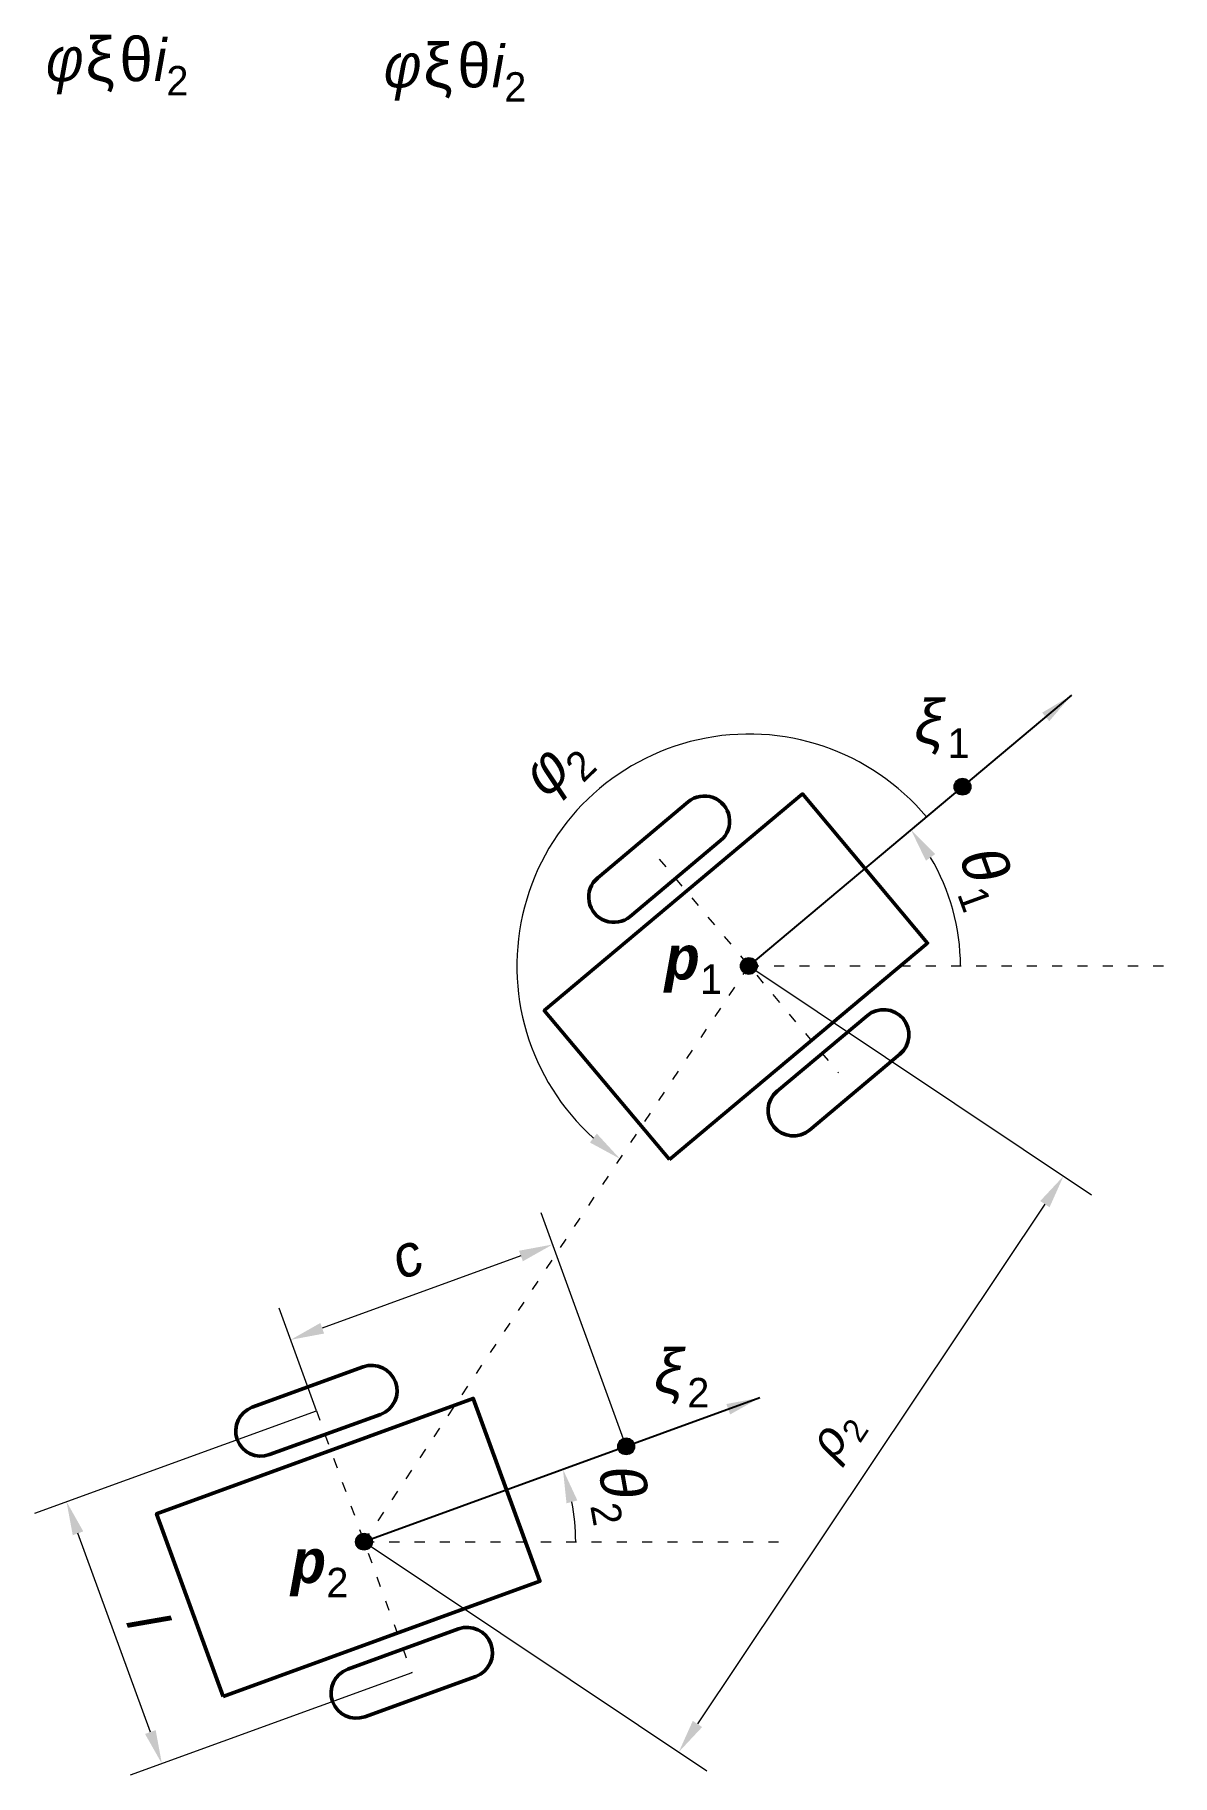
# Model space of a CAD drawing. Header units: inches. Extents: x -224 to 1126, y -93 to 1973.
import ezdxf

# ---------------------------------------------------------------- set-up
doc = ezdxf.new("R2010")
doc.units = ezdxf.units.IN
doc.header["$MEASUREMENT"] = 0
doc.linetypes.add('ACAD_ISO03W100', pattern=[30, 12, -18])
for name, color, linetype, lineweight in [('annotation', 7, 'ACAD_ISO03W100', 20), ('arrow', 7, 'Continuous', 20), ('object', 7, 'Continuous', 50)]:
    doc.layers.add(name, color=color, linetype=linetype, lineweight=lineweight)
doc.styles.get("Standard").update_dxf_attribs({"font": 'arial.ttf'})
doc.dimstyles.get("Standard").update_dxf_attribs({"dimtxt": 0.18, "dimasz": 0.18, "dimexe": 0.18, "dimexo": 0.0625, "dimgap": 0.09, "dimtad": 0, "dimtih": 1, "dimtoh": 1, "dimdec": 4, "dimzin": 0, "dimdsep": 46, "dimtxsty": 'Standard', "dimcen": 0.09, "dimadec": 0, "dimazin": 0, "dimtfac": 1, "dimtdec": 4, "dimtofl": 0, "dimtmove": 0, "dimatfit": 3, "dimfxl": 1, "dimtolj": 1, "dimtzin": 0, "dimarcsym": 0})

msp = doc.modelspace()

# ---------------------------------------------------------------- hatches: boundary and pattern name
at = {"layer": 'arrow'}
h = msp.add_hatch(color=256, dxfattribs=at)
h.dxf.hatch_style = 1
h.paths.add_polyline_path([(867.5, 1080.2, 1), (887.5, 1080.2, 1)])
h = msp.add_hatch(color=256, dxfattribs=at)
h.dxf.hatch_style = 1
h.paths.add_polyline_path([(613.9, 867.4, 1), (633.9, 867.4, 1)])
h = msp.add_hatch(color=256, dxfattribs=at)
h.dxf.hatch_style = 1
h.paths.add_polyline_path([(468.3, 297, 1), (488.3, 297, 1)])
h = msp.add_hatch(color=256, dxfattribs=at)
h.dxf.hatch_style = 1
h.paths.add_polyline_path([(157.2, 183.8, 1), (177.2, 183.8, 1)])

# ---------------------------------------------------------------- linework, layer by layer
at = {"layer": 'annotation'}
for p, q in [((517.5, 994.2), (730.3, 740.6)), ((167.2, 183.8), (623.9, 867.4)), ((623.9, 867.4), (1126.4, 867.4)), ((110.6, 339.3), (223.8, 28.3)), ((167.2, 183.8), (669.7, 183.8))]:
    msp.add_line(p, q, dxfattribs=at)
at = {"layer": 'arrow'}
for p, q in [((623.9, 867.4), (1030.7, 595.6)), ((975.2, 584.6), (563, -32.5)), ((478.3, 297), (377.3, 574.3)), ((353.4, 523.1), (117.6, 437.2)), ((110.6, 339.3), (66.3, 461.1)), ((-223.5, 217.7), (110.6, 339.3)), ((-86.4, -42.1), (-172.3, 193.8)), ((167.3, 183.7), (574, -88)), ((223.8, 28.3), (-110.3, -93.4))]:
    msp.add_line(p, q, dxfattribs=at)
for centre in [(877.5, 1080.2), (623.9, 867.4), (478.3, 297), (167.2, 183.8)]:
    msp.add_circle(centre, 10, dxfattribs=at)
for centre, radius, start, end in [((623.9, 867.4), 275.3, 40, 227.9244), ((623.9, 867.4), 251.2, 0, 30.8676), ((167.2, 183.8), 251.2, 0, 10.8676)]:
    msp.add_arc(centre, radius, start, end, dxfattribs=at)
for points in [[(834.1, 992.4), (816.4, 1028.9), (845, 1000.2)], [(443.5, 668.3), (471, 638.4), (435.3, 657.8)], [(969.7, 588.3), (980.8, 580.9), (997.4, 617.9)], [(351.1, 529.3), (355.7, 516.8), (391, 536.7)], [(119.8, 431), (115.3, 443.5), (80, 423.5)], [(407.5, 229.4), (403.3, 269.7), (420.4, 232.9)], [(-178.5, 191.5), (-166, 196.1), (-185.9, 231.4)], [(-80.1, -39.8), (-92.7, -44.4), (-72.7, -79.7)], [(557.4, -28.8), (568.5, -36.2), (540.8, -65.8)]]:
    msp.add_solid(points, dxfattribs=at)
at = {"layer": 'object'}
for points in [[(529.6, 637.5), (836, 894.6), (687.6, 1071.6), (381.1, 814.5)], [(0, 0), (375.9, 136.8), (296.9, 353.9), (-79, 217.1)]]:
    msp.add_lwpolyline(points, close=True, dxfattribs=at)
for points in [[(483.2, 926.2), (590.4, 1016.2, 1), (551.9, 1062.2), (444.6, 972.2, 1)], [(696, 672.6), (803.2, 762.6, 1), (764.6, 808.6), (657.4, 718.6, 1)], [(55.1, 287.2), (186.7, 335, 1), (166.1, 391.4), (34.6, 343.5, 1)], [(168.3, -23.9), (299.9, 24, 1), (279.4, 80.4), (147.8, 32.5, 1)]]:
    msp.add_lwpolyline(points, format="xyb", close=True, dxfattribs=at)

# ---------------------------------------------------------------- texts
at = {"layer": 'arrow', "char_height": 50, "width": 76.642, "attachment_point": 1}
for s, insert in [('\\A1;{\\fLucida Console|b0|i1|c0|p49;φ\\fLucida Console|b0|i0|c0|p49;ξθ\\fCMU Serif|b0|i1|c0|p2;i\\fCMU Serif|b0|i0|c0|p2;\\H0.7x;\\S^ 2;}', (-209.2, 1967.9)), ('\\A1;{\\fLucida Console|b0|i1|c0|p49;φ\\fLucida Console|b0|i0|c0|p49;ξθ\\fCMU Serif|b0|i1|c0|p2;i\\fCMU Serif|b0|i0|c0|p2;\\H0.7x;\\S^ 2;}', (191.8, 1960.5)), ('\\A1;{\\fLucida Console|b0|i1|c0|p49;ξ\\fCMU Serif|b0|i0|c0|p2;\\H0.7x;\\S^ 1;}', (817.4, 1181.5)), ('\\A1;{\\fLucida Console|b1|i1|c0|p49;p\\fCMU Serif|b0|i0|c0|p2;\\H0.7x;\\S^ 1;}', (523.7, 901.3)), ('\\A1;{\\fLucida Console|b0|i1|c0|p49;ξ\\fCMU Serif|b0|i0|c0|p2;\\H0.7x;\\S^ 2;}', (508.6, 410.3)), ('\\A1;{\\fLucida Console|b1|i1|c0|p49;p\\fCMU Serif|b0|i0|c0|p2;\\H0.7x;\\S^ 2;}', (80.2, 184.8))]:
    msp.add_mtext(s, dxfattribs=dict(at, insert=insert))
for s, insert, rotation in [('\\A1;{\\fLucida Console|b0|i1|c0|p49;φ\\fCMU Serif|b0|i0|c0|p2;\\H0.7x;\\S^ 2;}', (350.1, 1102.7), 43.9622), ('\\A1;{\\fLucida Console|b0|i1|c0|p49;θ\\fCMU Serif|b0|i0|c0|p2;\\H0.7x;\\S^ 1;}', (919.3, 1015.6), 290), ('\\A1;{\\fCMU Serif|b0|i1|c0|p2;c}', (193.8, 541.4), 20), ('\\A1;{\\fLucida Console|b0|i1|c0|p49;θ\\fCMU Serif|b0|i0|c0|p2;\\H0.7x;\\S^ 2;}', (494.2, 279.8), 280), ('\\A1;{\\fCMU Serif|b0|i1|c0|p2;l}', (-68.5, 105.2), 290)]:
    msp.add_mtext(s, dxfattribs=dict(at, insert=insert, rotation=rotation))
at = {"layer": 'arrow', "insert": (729.9, 309.2), "char_height": 40, "attachment_point": 5, "rotation": 56.2556}
msp.add_mtext('\\A1;{\\fLucida Console|b0|i1|c0|p49;ρ\\fCMU Serif|b0|i0|c0|p2;\\H0.7x;\\S^ 2;}', dxfattribs=at)

# ---------------------------------------------------------------- leaders
at = {"layer": 'arrow'}
for points in [[(1006.9, 1188.8), (623.9, 867.4)], [(637.1, 354.8), (167.2, 183.8)]]:
    msp.add_leader(points, dimstyle='Standard', override={"dimasz": 40, "dimgap": 0.09, "dimtad": 0}, dxfattribs=at)

doc.saveas('drawing.dxf')
